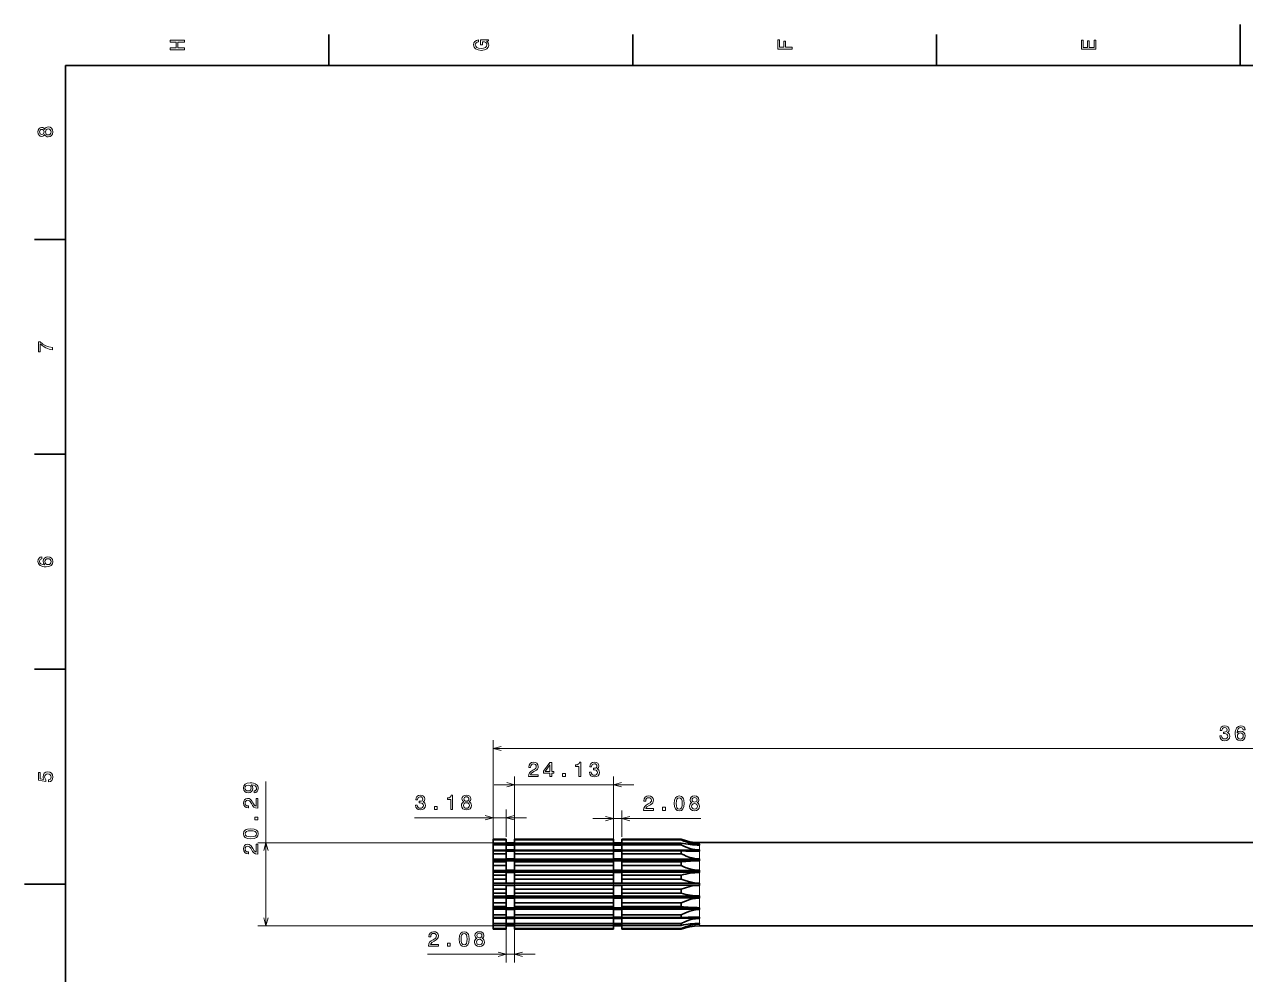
# Model space of a CAD drawing. Extents: x 0 to 594, y 0 to 420.
# Drawn here: x 0 to 298.3, y 187.9 to 420 of the extents above; entities that cross this region are included whole.
import ezdxf

# ---------------------------------------------------------------- set-up
doc = ezdxf.new("R2010")
doc.units = 0

msp = doc.modelspace()

# ---------------------------------------------------------------- linework, layer by layer
at = {"color": 7, "lineweight": 35, "ltscale": 0.25}
for p, q in [((297, 410), (297, 420)), ((10, 210), (0, 210))]:
    msp.add_line(p, q, dxfattribs=at)
at = {"color": 7, "lineweight": 35, "ltscale": 0.1875}
for p, q in [((74.400002, 410), (74.400002, 417.5)), ((148.600006, 410), (148.600006, 417.5)), ((222.800003, 410), (222.800003, 417.5)), ((10, 367.5), (2.5, 367.5)), ((10, 315), (2.5, 315)), ((10, 262.5), (2.5, 262.5))]:
    msp.add_line(p, q, dxfattribs=at)
at = {"color": 7, "lineweight": 35}
for p, q in [((584, 410), (10, 410)), ((10, 410), (10, 10)), ((119.757965, 220.979065), (143.88797, 220.979065)), ((143.88797, 220.979065), (119.757965, 220.979065)), ((143.88797, 220.825241), (119.757965, 220.825241)), ((164.919983, 218.299316), (114.499969, 218.299316)), ((119.757965, 220.058197), (143.88797, 220.058197)), ((143.88797, 219.611771), (119.757965, 219.611771)), ((119.757965, 218.15274), (143.88797, 218.15274)), ((164.919983, 220.160004), (429.079987, 220.160004)), ((164.919983, 216.116318), (114.499969, 216.116318)), ((164.919983, 215.749847), (114.499969, 215.749847)), ((143.88797, 217.457413), (119.757965, 217.457413)), ((119.757965, 215.449249), (143.88797, 215.449249)), ((164.919983, 213.33461), (114.499969, 213.33461)), ((164.919983, 212.903809), (114.499969, 212.903809)), ((143.88797, 214.57309), (119.757965, 214.57309)), ((119.757965, 212.212357), (143.88797, 212.212357)), ((164.919983, 210.226486), (114.499969, 210.226486)), ((164.919983, 209.773514), (114.499969, 209.773514)), ((143.88797, 211.241119), (119.757965, 211.241119)), ((164.919983, 207.096191), (114.499969, 207.096191)), ((164.919983, 206.66539), (114.499969, 206.66539)), ((119.757965, 208.758881), (143.88797, 208.758881)), ((143.88797, 207.787643), (119.757965, 207.787643)), ((164.919983, 204.250153), (114.499969, 204.250153)), ((164.919983, 203.883682), (114.499969, 203.883682)), ((119.757965, 205.42691), (143.88797, 205.42691)), ((143.88797, 204.550751), (119.757965, 204.550751)), ((164.919983, 201.700684), (114.499969, 201.700684)), ((119.757965, 202.542587), (143.88797, 202.542587)), ((143.88797, 201.84726), (119.757965, 201.84726)), ((119.757965, 200.388229), (143.88797, 200.388229)), ((143.88797, 199.941803), (119.757965, 199.941803)), ((119.757965, 199.174759), (143.88797, 199.174759)), ((143.88797, 199.020935), (119.757965, 199.020935)), ((164.919983, 199.839996), (429.079987, 199.839996))]:
    msp.add_line(p, q, dxfattribs=at)
at = {"color": 7, "lineweight": 13}
for p, q in [((114.499969, 211.773514), (114.499969, 245.149155)), ((114.499969, 243.149155), (479.499969, 243.149155)), ((119.757965, 205.806274), (119.757965, 236.292694)), ((143.88797, 205.806274), (143.88797, 236.292694)), ((59.008972, 199.85495), (59.008972, 235.051819)), ((114.757965, 234.292694), (148.88797, 234.292694)), ((95.25589, 226.237427), (122.674988, 226.237427)), ((138.88797, 226.028992), (165.215057, 226.028992)), ((115.674988, 220.14505), (57.008972, 220.14505)), ((115.674988, 199.85495), (57.008972, 199.85495)), ((98.430878, 192.882736), (124.757965, 192.882736))]:
    msp.add_line(p, q, dxfattribs=at)
at = {"color": 7, "lineweight": 13, "ltscale": 0.165641}
for p, q in [((114.499969, 221.611771), (114.499969, 228.237427)), ((117.674988, 221.611771), (117.674988, 228.237427))]:
    msp.add_line(p, q, dxfattribs=at)
at = {"color": 7, "lineweight": 13, "ltscale": 0.161714}
msp.add_line((143.88797, 221.560425), (143.88797, 228.028992), dxfattribs=at)
at = {"color": 7, "lineweight": 13, "ltscale": 0.160431}
msp.add_line((145.970978, 221.611771), (145.970978, 228.028992), dxfattribs=at)
at = {"color": 7, "lineweight": 35, "ltscale": 0.001653}
for p, q in [((114.499969, 220.912964), (114.499969, 220.979065)), ((117.674988, 220.912964), (117.674988, 220.979065)), ((119.757965, 220.912964), (119.757965, 220.979065)), ((143.88797, 220.912964), (143.88797, 220.979065)), ((145.970978, 220.912964), (145.970978, 220.979065)), ((160.474976, 220.912964), (160.474976, 220.979065))]:
    msp.add_line(p, q, dxfattribs=at)
at = {"color": 7, "lineweight": 35, "ltscale": 0.079375}
for p, q in [((114.499969, 220.979065), (117.674988, 220.979065)), ((117.674988, 220.979065), (114.499969, 220.979065)), ((117.674988, 220.825241), (114.499969, 220.825241)), ((114.499969, 220.058197), (117.674988, 220.058197)), ((117.674988, 219.611771), (114.499969, 219.611771)), ((114.499969, 218.15274), (117.674988, 218.15274)), ((117.674988, 217.457413), (114.499969, 217.457413)), ((114.499969, 215.449249), (117.674988, 215.449249)), ((117.674988, 214.57309), (114.499969, 214.57309)), ((114.499969, 212.212357), (117.674988, 212.212357)), ((117.674988, 211.241119), (114.499969, 211.241119)), ((114.499969, 208.758881), (117.674988, 208.758881)), ((117.674988, 207.787643), (114.499969, 207.787643)), ((114.499969, 205.42691), (117.674988, 205.42691)), ((117.674988, 204.550751), (114.499969, 204.550751)), ((114.499969, 202.542587), (117.674988, 202.542587)), ((117.674988, 201.84726), (114.499969, 201.84726)), ((114.499969, 200.388229), (117.674988, 200.388229)), ((117.674988, 199.941803), (114.499969, 199.941803)), ((114.499969, 199.174759), (117.674988, 199.174759)), ((117.674988, 199.020935), (114.499969, 199.020935))]:
    msp.add_line(p, q, dxfattribs=at)
at = {"color": 7, "lineweight": 35, "ltscale": 0.002193}
for p, q in [((114.499969, 220.825241), (114.499969, 220.912964)), ((117.674988, 220.825241), (117.674988, 220.912964)), ((119.757965, 220.825241), (119.757965, 220.912964)), ((143.88797, 220.825241), (143.88797, 220.912964)), ((145.970978, 220.825241), (145.970978, 220.912964)), ((160.474976, 220.825241), (160.474976, 220.912964))]:
    msp.add_line(p, q, dxfattribs=at)
at = {"color": 7, "lineweight": 35, "ltscale": 0.019176}
for p, q in [((114.499969, 220.058197), (114.499969, 220.825241)), ((117.674988, 220.058197), (117.674988, 220.825241)), ((119.757965, 220.058197), (119.757965, 220.825241)), ((143.88797, 220.058197), (143.88797, 220.825241)), ((145.970978, 220.058197), (145.970978, 220.825241)), ((114.499969, 199.174759), (114.499969, 199.941803)), ((117.674988, 199.174759), (117.674988, 199.941803)), ((119.757965, 199.174759), (119.757965, 199.941803)), ((143.88797, 199.174759), (143.88797, 199.941803)), ((145.970978, 199.174759), (145.970978, 199.941803))]:
    msp.add_line(p, q, dxfattribs=at)
at = {"color": 7, "lineweight": 35, "ltscale": 0.3626}
for p, q in [((145.970978, 220.979065), (160.474976, 220.979065)), ((160.474976, 220.979065), (145.970978, 220.979065)), ((160.474976, 220.825241), (145.970978, 220.825241)), ((145.970978, 220.058197), (160.474976, 220.058197)), ((160.474976, 219.611771), (145.970978, 219.611771)), ((145.970978, 218.15274), (160.474976, 218.15274)), ((160.474976, 217.457413), (145.970978, 217.457413)), ((145.970978, 215.449249), (160.474976, 215.449249)), ((160.474976, 214.57309), (145.970978, 214.57309)), ((145.970978, 212.212357), (160.474976, 212.212357)), ((160.474976, 211.241119), (145.970978, 211.241119)), ((145.970978, 208.758881), (160.474976, 208.758881)), ((160.474976, 207.787643), (145.970978, 207.787643)), ((145.970978, 205.42691), (160.474976, 205.42691)), ((160.474976, 204.550751), (145.970978, 204.550751)), ((145.970978, 202.542587), (160.474976, 202.542587)), ((160.474976, 201.84726), (145.970978, 201.84726)), ((145.970978, 200.388229), (160.474976, 200.388229)), ((160.474976, 199.941803), (145.970978, 199.941803)), ((145.970978, 199.174759), (160.474976, 199.174759)), ((160.474976, 199.020935), (145.970978, 199.020935))]:
    msp.add_line(p, q, dxfattribs=at)
at = {"color": 7, "lineweight": 35, "ltscale": 0.011161}
for p, q in [((114.499969, 219.611771), (114.499969, 220.058197)), ((117.674988, 219.611771), (117.674988, 220.058197)), ((119.757965, 219.611771), (119.757965, 220.058197)), ((143.88797, 219.611771), (143.88797, 220.058197)), ((145.970978, 219.611771), (145.970978, 220.058197)), ((160.474976, 219.611771), (160.474976, 220.058197)), ((114.499969, 199.941803), (114.499969, 200.388229)), ((117.674988, 199.941803), (117.674988, 200.388229)), ((119.757965, 199.941803), (119.757965, 200.388229)), ((143.88797, 199.941803), (143.88797, 200.388229)), ((145.970978, 199.941803), (145.970978, 200.388229)), ((160.474976, 199.941803), (160.474976, 200.388229))]:
    msp.add_line(p, q, dxfattribs=at)
at = {"color": 7, "lineweight": 35, "ltscale": 0.032811}
for p, q in [((114.499969, 218.299316), (114.499969, 219.611771)), ((114.499969, 200.388229), (114.499969, 201.700684))]:
    msp.add_line(p, q, dxfattribs=at)
at = {"color": 7, "lineweight": 35, "ltscale": 0.003664}
for p, q in [((114.499969, 218.152771), (114.499969, 218.299316)), ((114.499969, 201.700684), (114.499969, 201.847229))]:
    msp.add_line(p, q, dxfattribs=at)
at = {"color": 7, "lineweight": 35, "ltscale": 0.017383}
for p, q in [((114.499969, 217.457413), (114.499969, 218.15274)), ((117.674988, 217.457413), (117.674988, 218.15274)), ((119.757965, 217.457413), (119.757965, 218.15274)), ((143.88797, 217.457413), (143.88797, 218.15274)), ((145.970978, 217.457413), (145.970978, 218.15274)), ((160.474976, 217.457413), (160.474976, 218.15274)), ((114.499969, 201.84726), (114.499969, 202.542587)), ((117.674988, 201.84726), (117.674988, 202.542587)), ((119.757965, 201.84726), (119.757965, 202.542587)), ((143.88797, 201.84726), (143.88797, 202.542587)), ((145.970978, 201.84726), (145.970978, 202.542587)), ((160.474976, 201.84726), (160.474976, 202.542587))]:
    msp.add_line(p, q, dxfattribs=at)
at = {"color": 7, "lineweight": 35, "ltscale": 0.052074}
for p, q in [((117.674988, 220.14505), (119.757965, 220.14505)), ((117.674988, 220.14505), (119.757965, 220.14505)), ((117.674988, 219.736603), (119.757965, 219.736603)), ((119.757965, 219.669922), (117.674988, 219.669922)), ((117.674988, 219.560425), (119.757965, 219.560425)), ((117.674988, 218.375076), (119.757965, 218.375076)), ((117.674988, 218.039963), (119.757965, 218.039963)), ((117.674988, 216.193726), (119.757965, 216.193726)), ((117.674988, 215.732498), (119.757965, 215.732498)), ((117.674988, 213.406097), (119.757965, 213.406097)), ((117.674988, 212.863892), (119.757965, 212.863892)), ((117.674988, 210.285049), (119.757965, 210.285049)), ((117.674988, 209.714951), (119.757965, 209.714951)), ((117.674988, 207.136108), (119.757965, 207.136108)), ((117.674988, 206.593903), (119.757965, 206.593903)), ((117.674988, 204.267502), (119.757965, 204.267502)), ((117.674988, 203.806274), (119.757965, 203.806274)), ((117.674988, 201.960037), (119.757965, 201.960037)), ((117.674988, 201.624924), (119.757965, 201.624924)), ((117.674988, 200.439575), (119.757965, 200.439575)), ((119.757965, 200.330078), (117.674988, 200.330078)), ((117.674988, 200.263397), (119.757965, 200.263397)), ((117.674988, 199.85495), (119.757965, 199.85495))]:
    msp.add_line(p, q, dxfattribs=at)
at = {"color": 7, "lineweight": 35, "ltscale": 0.030917}
for p, q in [((117.674988, 218.375076), (117.674988, 219.611771)), ((119.757965, 218.375076), (119.757965, 219.611771)), ((143.88797, 218.375076), (143.88797, 219.611771)), ((145.970978, 218.375076), (145.970978, 219.611771)), ((117.674988, 200.388229), (117.674988, 201.624924)), ((119.757965, 200.388229), (119.757965, 201.624924)), ((143.88797, 200.388229), (143.88797, 201.624924)), ((145.970978, 200.388229), (145.970978, 201.624924))]:
    msp.add_line(p, q, dxfattribs=at)
at = {"color": 7, "lineweight": 35, "ltscale": 0.052075}
for p, q in [((143.88797, 220.14505), (145.970978, 220.14505)), ((143.88797, 220.14505), (145.970978, 220.14505)), ((143.88797, 219.736603), (145.970978, 219.736603)), ((145.970978, 219.669922), (143.88797, 219.669922)), ((143.88797, 219.560425), (145.970978, 219.560425)), ((143.88797, 218.375076), (145.970978, 218.375076)), ((143.88797, 218.039963), (145.970978, 218.039963)), ((143.88797, 216.193726), (145.970978, 216.193726)), ((143.88797, 215.732498), (145.970978, 215.732498)), ((143.88797, 213.406097), (145.970978, 213.406097)), ((143.88797, 212.863892), (145.970978, 212.863892)), ((143.88797, 210.285049), (145.970978, 210.285049)), ((143.88797, 209.714951), (145.970978, 209.714951)), ((143.88797, 207.136108), (145.970978, 207.136108)), ((143.88797, 206.593903), (145.970978, 206.593903)), ((143.88797, 204.267502), (145.970978, 204.267502)), ((143.88797, 203.806274), (145.970978, 203.806274)), ((143.88797, 201.960037), (145.970978, 201.960037)), ((143.88797, 201.624924), (145.970978, 201.624924)), ((143.88797, 200.439575), (145.970978, 200.439575)), ((145.970978, 200.330078), (143.88797, 200.330078)), ((143.88797, 200.263397), (145.970978, 200.263397)), ((143.88797, 199.85495), (145.970978, 199.85495))]:
    msp.add_line(p, q, dxfattribs=at)
at = {"color": 7, "lineweight": 35, "ltscale": 0.051528}
msp.add_line((164.919983, 219.669922), (162.858856, 219.669922), dxfattribs=at)
at = {"color": 7, "lineweight": 13, "ltscale": 0.003019}
msp.add_line((164.894501, 220.034912), (164.894501, 220.155655), dxfattribs=at)
at = {"color": 7, "lineweight": 35, "ltscale": 0.000637}
for p, q in [((164.919983, 220.155655), (164.894501, 220.155655)), ((164.894501, 220.155655), (164.919983, 220.155655)), ((164.919983, 219.750443), (164.894501, 219.750443)), ((164.894501, 219.566757), (164.919983, 219.566757)), ((164.919983, 218.390793), (164.894501, 218.390793)), ((164.894501, 218.041397), (164.919983, 218.041397)), ((164.919983, 216.209793), (164.894501, 216.209793)), ((164.894501, 215.728897), (164.919983, 215.728897)), ((164.919983, 213.420929), (164.894501, 213.420929)), ((164.894501, 212.855606), (164.919983, 212.855606)), ((164.919983, 210.297211), (164.894501, 210.297211)), ((164.894501, 209.702789), (164.919983, 209.702789)), ((164.919983, 207.144394), (164.894501, 207.144394)), ((164.894501, 206.579071), (164.919983, 206.579071)), ((164.919983, 204.271103), (164.894501, 204.271103)), ((164.894501, 203.790207), (164.919983, 203.790207)), ((164.919983, 201.958603), (164.894501, 201.958603)), ((164.894501, 201.609207), (164.919983, 201.609207)), ((164.919983, 200.433243), (164.894501, 200.433243)), ((164.894501, 200.249557), (164.919983, 200.249557)), ((164.919983, 199.844345), (164.894501, 199.844345))]:
    msp.add_line(p, q, dxfattribs=at)
at = {"color": 7, "lineweight": 13, "ltscale": 0.007112}
msp.add_line((164.894501, 219.750443), (164.894501, 220.034912), dxfattribs=at)
at = {"color": 7, "lineweight": 13, "ltscale": 0.029399}
for p, q in [((164.894501, 218.390793), (164.894501, 219.566757)), ((164.894501, 200.433243), (164.894501, 201.609207))]:
    msp.add_line(p, q, dxfattribs=at)
at = {"color": 7, "lineweight": 13, "ltscale": 0.04579}
for p, q in [((164.894501, 216.209793), (164.894501, 218.041397)), ((164.894501, 201.958603), (164.894501, 203.790207))]:
    msp.add_line(p, q, dxfattribs=at)
at = {"color": 7, "lineweight": 35, "ltscale": 0.000109}
for p, q in [((164.919983, 220.160004), (164.919983, 220.155655)), ((164.919983, 199.844345), (164.919983, 199.839996))]:
    msp.add_line(p, q, dxfattribs=at)
at = {"color": 7, "lineweight": 35, "ltscale": 0.004592}
for p, q in [((164.919983, 219.750443), (164.919983, 219.566757)), ((164.919983, 200.433243), (164.919983, 200.249557))]:
    msp.add_line(p, q, dxfattribs=at)
at = {"color": 7, "lineweight": 35, "ltscale": 0.008735}
for p, q in [((164.919983, 218.390793), (164.919983, 218.041397)), ((164.919983, 201.958603), (164.919983, 201.609207))]:
    msp.add_line(p, q, dxfattribs=at)
at = {"color": 7, "lineweight": 35, "ltscale": 0.033527}
for p, q in [((114.499969, 216.116318), (114.499969, 217.457413)), ((114.499969, 202.542587), (114.499969, 203.883682))]:
    msp.add_line(p, q, dxfattribs=at)
at = {"color": 7, "lineweight": 35, "ltscale": 0.009162}
for p, q in [((114.499969, 215.749847), (114.499969, 216.116318)), ((114.499969, 203.883682), (114.499969, 204.250153))]:
    msp.add_line(p, q, dxfattribs=at)
at = {"color": 7, "lineweight": 35, "ltscale": 0.007515}
for p, q in [((114.499969, 215.449249), (114.499969, 215.749847)), ((114.499969, 204.250153), (114.499969, 204.550751))]:
    msp.add_line(p, q, dxfattribs=at)
at = {"color": 7, "lineweight": 35, "ltscale": 0.021904}
for p, q in [((114.499969, 214.57309), (114.499969, 215.449249)), ((117.674988, 214.57309), (117.674988, 215.449249)), ((119.757965, 214.57309), (119.757965, 215.449249)), ((143.88797, 214.57309), (143.88797, 215.449249)), ((145.970978, 214.57309), (145.970978, 215.449249)), ((160.474976, 214.57309), (160.474976, 215.449249)), ((114.499969, 204.550751), (114.499969, 205.42691)), ((117.674988, 204.550751), (117.674988, 205.42691)), ((119.757965, 204.550751), (119.757965, 205.42691)), ((143.88797, 204.550751), (143.88797, 205.42691)), ((145.970978, 204.550751), (145.970978, 205.42691)), ((160.474976, 204.550751), (160.474976, 205.42691))]:
    msp.add_line(p, q, dxfattribs=at)
at = {"color": 7, "lineweight": 35, "ltscale": 0.031592}
for p, q in [((117.674988, 216.193726), (117.674988, 217.457413)), ((119.757965, 216.193726), (119.757965, 217.457413)), ((143.88797, 216.193726), (143.88797, 217.457413)), ((145.970978, 216.193726), (145.970978, 217.457413)), ((117.674988, 202.542587), (117.674988, 203.806274)), ((119.757965, 202.542587), (119.757965, 203.806274)), ((143.88797, 202.542587), (143.88797, 203.806274)), ((145.970978, 202.542587), (145.970978, 203.806274))]:
    msp.add_line(p, q, dxfattribs=at)
at = {"color": 7, "lineweight": 35, "ltscale": 0.007081}
for p, q in [((117.674988, 215.449249), (117.674988, 215.732498)), ((119.757965, 215.449249), (119.757965, 215.732498)), ((143.88797, 215.449249), (143.88797, 215.732498)), ((145.970978, 215.449249), (145.970978, 215.732498)), ((117.674988, 204.267502), (117.674988, 204.550751)), ((119.757965, 204.267502), (119.757965, 204.550751)), ((143.88797, 204.267502), (143.88797, 204.550751)), ((145.970978, 204.267502), (145.970978, 204.550751))]:
    msp.add_line(p, q, dxfattribs=at)
at = {"color": 7, "lineweight": 13, "ltscale": 0.057699}
for p, q in [((164.894501, 213.420929), (164.894501, 215.728897)), ((164.894501, 204.271103), (164.894501, 206.579071))]:
    msp.add_line(p, q, dxfattribs=at)
at = {"color": 7, "lineweight": 35, "ltscale": 0.012022}
for p, q in [((164.919983, 216.209793), (164.919983, 215.728897)), ((164.919983, 204.271103), (164.919983, 203.790207))]:
    msp.add_line(p, q, dxfattribs=at)
at = {"color": 7, "lineweight": 35, "ltscale": 0.030962}
for p, q in [((114.499969, 213.33461), (114.499969, 214.57309)), ((114.499969, 205.42691), (114.499969, 206.66539))]:
    msp.add_line(p, q, dxfattribs=at)
at = {"color": 7, "lineweight": 35, "ltscale": 0.01077}
for p, q in [((114.499969, 212.903809), (114.499969, 213.33461)), ((114.499969, 206.66539), (114.499969, 207.096191))]:
    msp.add_line(p, q, dxfattribs=at)
at = {"color": 7, "lineweight": 35, "ltscale": 0.017286}
for p, q in [((114.499969, 212.212357), (114.499969, 212.903809)), ((114.499969, 207.096191), (114.499969, 207.787643))]:
    msp.add_line(p, q, dxfattribs=at)
at = {"color": 7, "lineweight": 35, "ltscale": 0.024281}
for p, q in [((114.499969, 211.241119), (114.499969, 212.212357)), ((117.674988, 211.241119), (117.674988, 212.212357)), ((119.757965, 211.241119), (119.757965, 212.212357)), ((143.88797, 211.241119), (143.88797, 212.212357)), ((145.970978, 211.241119), (145.970978, 212.212357)), ((160.474976, 211.241119), (160.474976, 212.212357)), ((114.499969, 207.787643), (114.499969, 208.758881)), ((117.674988, 207.787643), (117.674988, 208.758881)), ((119.757965, 207.787643), (119.757965, 208.758881)), ((143.88797, 207.787643), (143.88797, 208.758881)), ((145.970978, 207.787643), (145.970978, 208.758881)), ((160.474976, 207.787643), (160.474976, 208.758881))]:
    msp.add_line(p, q, dxfattribs=at)
at = {"color": 7, "lineweight": 35, "ltscale": 0.029175}
for p, q in [((117.674988, 213.406097), (117.674988, 214.57309)), ((119.757965, 213.406097), (119.757965, 214.57309)), ((143.88797, 213.406097), (143.88797, 214.57309)), ((145.970978, 213.406097), (145.970978, 214.57309)), ((117.674988, 205.42691), (117.674988, 206.593903)), ((119.757965, 205.42691), (119.757965, 206.593903)), ((143.88797, 205.42691), (143.88797, 206.593903)), ((145.970978, 205.42691), (145.970978, 206.593903))]:
    msp.add_line(p, q, dxfattribs=at)
at = {"color": 7, "lineweight": 35, "ltscale": 0.016288}
for p, q in [((117.674988, 212.212357), (117.674988, 212.863892)), ((119.757965, 212.212357), (119.757965, 212.863892)), ((143.88797, 212.212357), (143.88797, 212.863892)), ((145.970978, 212.212357), (145.970978, 212.863892)), ((117.674988, 207.136108), (117.674988, 207.787643)), ((119.757965, 207.136108), (119.757965, 207.787643)), ((143.88797, 207.136108), (143.88797, 207.787643)), ((145.970978, 207.136108), (145.970978, 207.787643))]:
    msp.add_line(p, q, dxfattribs=at)
at = {"color": 7, "lineweight": 13, "ltscale": 0.06396}
for p, q in [((164.894501, 210.297211), (164.894501, 212.855606)), ((164.894501, 207.144394), (164.894501, 209.702789))]:
    msp.add_line(p, q, dxfattribs=at)
at = {"color": 7, "lineweight": 35, "ltscale": 0.014133}
for p, q in [((164.919983, 213.420929), (164.919983, 212.855606)), ((164.919983, 207.144394), (164.919983, 206.579071))]:
    msp.add_line(p, q, dxfattribs=at)
at = {"color": 7, "lineweight": 35, "ltscale": 0.025366}
for p, q in [((114.499969, 210.226486), (114.499969, 211.241119)), ((114.499969, 208.758881), (114.499969, 209.773514))]:
    msp.add_line(p, q, dxfattribs=at)
at = {"color": 7, "lineweight": 35, "ltscale": 0.011324}
msp.add_line((114.499969, 209.773514), (114.499969, 210.226486), dxfattribs=at)
at = {"color": 7, "lineweight": 35, "ltscale": 0.023902}
for p, q in [((117.674988, 210.285049), (117.674988, 211.241119)), ((117.674988, 208.758881), (117.674988, 209.714951)), ((119.757965, 210.285049), (119.757965, 211.241119)), ((119.757965, 208.758881), (119.757965, 209.714951)), ((143.88797, 210.285049), (143.88797, 211.241119)), ((143.88797, 208.758881), (143.88797, 209.714951)), ((145.970978, 210.285049), (145.970978, 211.241119)), ((145.970978, 208.758881), (145.970978, 209.714951))]:
    msp.add_line(p, q, dxfattribs=at)
at = {"color": 7, "lineweight": 35, "ltscale": 0.014861}
msp.add_line((164.919983, 210.297211), (164.919983, 209.702789), dxfattribs=at)
at = {"color": 7, "lineweight": 13, "ltscale": 0.241496}
for p, q in [((117.674988, 200.542587), (117.674988, 190.882736)), ((119.757965, 200.542587), (119.757965, 190.882736))]:
    msp.add_line(p, q, dxfattribs=at)
at = {"color": 7, "lineweight": 35, "ltscale": 0.051497}
msp.add_line((164.919983, 200.330078), (162.860107, 200.330078), dxfattribs=at)
at = {"color": 7, "lineweight": 13, "ltscale": 0.01013}
msp.add_line((164.894501, 199.844345), (164.894501, 200.249557), dxfattribs=at)
at = {"color": 7, "lineweight": 35, "ltscale": 0.003846}
for p, q in [((114.499969, 199.020935), (114.499969, 199.174759)), ((117.674988, 199.020935), (117.674988, 199.174759)), ((119.757965, 199.020935), (119.757965, 199.174759)), ((143.88797, 199.020935), (143.88797, 199.174759)), ((145.970978, 199.020935), (145.970978, 199.174759)), ((160.474976, 199.020935), (160.474976, 199.174759))]:
    msp.add_line(p, q, dxfattribs=at)
at = {"color": 7, "lineweight": 13}
for points in [[(39.133213, 413.829987), (39.133213, 414.299011), (37.48912, 414.299011), (37.48912, 415.701019), (39.133213, 415.701019), (39.133213, 416.164978), (35.633213, 416.164978), (35.633213, 415.701019), (37.060448, 415.701019), (37.060448, 414.299011), (35.633213, 414.299011), (35.633213, 413.829987)], [(112.864197, 415.922913), (113.333214, 416.008667), (113.333214, 416.260803), (111.442001, 416.260803), (111.442001, 414.984863), (111.870674, 414.984863), (111.870674, 415.771606), (111.90094, 415.771606), (112.364914, 415.71109), (112.707855, 415.549713), (112.924713, 415.302612), (112.995316, 414.994965), (112.904541, 414.652039), (112.632202, 414.384735), (112.183357, 414.213257), (111.568085, 414.15274), (110.957855, 414.208221), (110.509003, 414.3797), (110.236671, 414.652039), (110.140854, 415.020172), (110.191284, 415.272339), (110.332497, 415.479126), (110.569527, 415.630402), (110.887245, 415.716156), (110.887245, 416.215424), (110.403099, 416.08429), (110.039986, 415.837189), (109.818085, 415.489197), (109.737396, 415.050446), (109.863472, 414.475525), (110.231628, 414.041779), (110.8116, 413.764404), (111.583214, 413.668579), (112.359871, 413.764404), (112.939842, 414.041779), (113.307999, 414.450287), (113.429039, 414.964691), (113.388687, 415.252167), (113.287827, 415.509369), (113.111313, 415.731262)], [(187.533203, 413.966156), (187.533203, 414.43515), (185.924408, 414.43515), (185.924408, 415.907776), (185.505829, 415.907776), (185.505829, 414.43515), (184.456833, 414.43515), (184.456833, 416.245697), (184.033203, 416.245697), (184.033203, 413.966156)], [(261.733215, 413.940918), (261.733215, 416.159943), (261.30957, 416.159943), (261.30957, 414.404907), (260.12442, 414.404907), (260.12442, 415.968292), (259.705841, 415.968292), (259.705841, 414.404907), (258.65686, 414.404907), (258.65686, 416.119598), (258.233215, 416.119598), (258.233215, 413.940918)], [(4.947046, 393.124634), (5.088257, 392.867432), (5.284943, 392.690918), (5.532061, 392.579987), (5.829611, 392.544678), (6.278458, 392.625366), (6.626441, 392.857361), (6.848343, 393.235596), (6.934078, 393.75), (6.848343, 394.259369), (6.626441, 394.637604), (6.278459, 394.869598), (5.829611, 394.955353), (5.532061, 394.914978), (5.284943, 394.809082), (5.088257, 394.627533), (4.947046, 394.375366), (4.826009, 394.577087), (4.659582, 394.718292), (4.457853, 394.804047), (4.210735, 394.83429), (3.852666, 394.753601), (3.565202, 394.541779), (3.378602, 394.198853), (3.307997, 393.75), (3.378602, 393.296112), (3.565202, 392.953186), (3.852666, 392.736328), (4.210735, 392.660675), (4.457853, 392.685883), (4.659582, 392.771606)], [(4.251081, 393.139771), (4.029179, 393.180115), (3.857709, 393.301147), (3.751801, 393.492798), (3.711455, 393.75), (3.751801, 394.002167), (3.857709, 394.193817), (4.029179, 394.31485), (4.251081, 394.360229), (4.478026, 394.31485), (4.654539, 394.193817), (4.770533, 394.002167), (4.805836, 393.75), (4.76549, 393.492798), (4.654539, 393.301147), (4.478026, 393.180115)], [(5.819525, 393.028839), (5.552234, 393.074219), (5.350504, 393.220459), (5.21938, 393.447418), (5.173992, 393.75), (5.21938, 394.047546), (5.350504, 394.274506), (5.552234, 394.420746), (5.819525, 394.471191), (6.106988, 394.420746), (6.323847, 394.274506), (6.465058, 394.047546), (6.510447, 393.75), (6.465058, 393.447418), (6.323847, 393.220459), (6.106988, 393.074219)], [(6.833213, 340.549011), (6.833213, 341.05835), (6.001081, 341.224792), (5.224424, 341.517303), (4.503242, 341.930847), (3.82745, 342.470459), (3.408862, 342.470459), (3.408862, 340.069885), (3.867795, 340.069885), (3.867795, 341.986328), (4.548631, 341.431549), (5.259727, 341.01297), (6.016211, 340.720459)], [(4.276297, 289.960388), (3.867795, 289.864563), (3.565202, 289.64267), (3.373559, 289.299713), (3.307997, 288.855927), (3.3433, 288.55835), (3.439121, 288.301147), (3.595461, 288.074219), (3.817363, 287.882568), (4.094741, 287.731262), (4.432637, 287.620331), (4.831052, 287.549713), (5.279899, 287.529541), (5.996037, 287.610229), (6.51549, 287.857361), (6.82817, 288.255768), (6.934078, 288.800446), (6.8433, 289.289642), (6.606268, 289.662842), (6.233069, 289.904907), (5.759006, 289.990631), (5.279899, 289.904907), (4.911744, 289.672913), (4.679755, 289.31485), (4.599063, 288.871033), (4.699928, 288.391937), (4.987392, 288.033875), (4.432637, 288.109528), (4.034222, 288.270905), (3.79719, 288.518005), (3.716499, 288.860962), (3.756845, 289.113129), (3.862752, 289.304749), (4.039265, 289.430847), (4.276297, 289.496399)], [(5.764049, 289.501434), (6.081772, 289.445984), (6.323847, 289.304749), (6.485231, 289.07782), (6.535663, 288.79541), (6.48523, 288.497833), (6.328891, 288.270905), (6.086816, 288.124634), (5.769093, 288.079254), (5.456412, 288.1297), (5.21938, 288.270905), (5.068084, 288.502899), (5.012608, 288.815582), (5.068084, 289.087891), (5.214337, 289.304749), (5.451369, 289.445984)], [(291.993073, 246.248581), (291.993073, 246.213272), (292.073761, 245.729126), (292.310791, 245.366013), (292.68399, 245.134033), (293.178223, 245.048294), (293.702728, 245.134033), (294.0961, 245.355927), (294.348267, 245.708954), (294.439026, 246.162842), (294.398682, 246.460388), (294.28775, 246.702469), (294.106201, 246.889069), (293.864105, 247.025238), (294.191925, 247.297577), (294.307922, 247.731293), (294.232269, 248.124664), (294.015411, 248.422211), (293.662384, 248.60881), (293.178223, 248.674377), (292.724365, 248.593674), (292.376343, 248.37178), (292.149414, 248.018753), (292.073761, 247.549728), (292.073761, 247.514435), (292.522614, 247.514435), (292.562958, 247.837189), (292.694092, 248.069183), (292.905884, 248.210388), (293.20343, 248.260834), (293.465698, 248.22049), (293.657349, 248.114578), (293.773315, 247.9431), (293.818726, 247.711121), (293.773315, 247.463989), (293.652283, 247.297577), (293.440491, 247.196701), (293.153015, 247.166443), (292.956329, 247.171494), (292.956329, 246.773071), (293.20343, 246.783157), (293.521179, 246.737762), (293.758209, 246.61673), (293.899414, 246.420044), (293.949829, 246.162842), (293.894379, 245.870331), (293.748108, 245.653473), (293.516113, 245.517303), (293.208496, 245.471924), (292.890747, 245.522354), (292.658783, 245.673645), (292.512512, 245.915726), (292.457031, 246.248581)], [(298.210388, 247.70607), (298.114563, 248.114578), (297.892639, 248.417175), (297.549683, 248.60881), (297.105896, 248.674377), (296.80835, 248.639069), (296.551147, 248.543243), (296.324219, 248.386902), (296.132568, 248.165009), (295.981262, 247.887634), (295.8703, 247.549728), (295.799683, 247.151321), (295.779541, 246.702469), (295.860229, 245.986328), (296.107361, 245.466873), (296.505737, 245.154205), (297.050415, 245.048294), (297.539612, 245.139069), (297.912811, 245.376099), (298.154907, 245.749298), (298.240631, 246.223358), (298.154907, 246.702469), (297.922913, 247.070618), (297.564819, 247.302612), (297.121033, 247.383301), (296.641907, 247.28244), (296.283875, 246.99498), (296.359497, 247.549728), (296.520874, 247.948151), (296.768005, 248.185181), (297.110962, 248.265869), (297.363098, 248.225525), (297.554749, 248.119614), (297.680847, 247.9431), (297.746399, 247.70607)], [(297.751434, 246.218323), (297.695953, 245.900604), (297.554749, 245.658524), (297.32782, 245.497131), (297.04538, 245.446701), (296.747833, 245.497131), (296.520874, 245.653473), (296.374634, 245.895554), (296.329224, 246.213272), (296.379669, 246.525955), (296.520874, 246.762985), (296.752869, 246.914276), (297.065552, 246.969757), (297.337891, 246.914276), (297.554749, 246.768036), (297.695953, 246.531006)], [(123.120392, 236.292694), (125.526001, 236.292694), (125.526001, 236.72641), (123.624695, 236.72641), (123.730621, 236.963455), (123.91217, 237.160141), (124.471954, 237.518204), (124.769501, 237.669495), (125.102356, 237.886353), (125.339386, 238.138519), (125.475555, 238.436066), (125.526001, 238.773972), (125.440277, 239.197601), (125.203247, 239.530457), (124.840118, 239.742264), (124.371094, 239.817917), (123.886963, 239.732178), (123.518799, 239.495148), (123.281769, 239.116913), (123.20108, 238.61763), (123.20108, 238.547028), (123.660004, 238.547028), (123.660004, 238.587372), (123.705383, 238.930313), (123.841553, 239.182465), (124.058411, 239.343857), (124.345886, 239.399323), (124.638397, 239.348892), (124.855255, 239.222809), (124.99646, 239.026123), (125.046906, 238.779007), (125.011597, 238.547028), (124.915771, 238.350342), (124.754395, 238.178864), (124.532471, 238.027573), (124.234924, 237.86618), (123.740692, 237.553513), (123.3927, 237.220657), (123.185944, 236.8172), (123.120392, 236.307831)], [(128.364319, 236.292694), (128.818207, 236.292694), (128.818207, 237.160141), (129.317505, 237.160141), (129.317505, 237.563599), (128.818207, 237.563599), (128.818207, 239.717056), (128.359283, 239.717056), (126.826141, 237.603943), (126.826141, 237.160141), (128.364319, 237.160141)], [(127.249786, 237.563599), (128.364319, 239.132034), (128.364319, 237.563599)], [(135.468231, 236.292694), (135.927155, 236.292694), (135.927155, 239.817917), (135.584198, 239.817917), (135.493439, 239.510284), (135.31189, 239.303513), (135.034515, 239.182465), (134.651215, 239.14212), (134.651215, 238.784058), (135.468231, 238.784058)], [(138.024139, 237.39212), (138.024139, 237.356827), (138.104828, 236.872665), (138.341858, 236.509552), (138.715057, 236.277573), (139.20929, 236.191833), (139.733795, 236.277573), (140.127167, 236.499466), (140.379303, 236.852493), (140.470093, 237.306396), (140.429749, 237.603943), (140.318787, 237.846008), (140.137238, 238.032608), (139.895172, 238.168777), (140.222961, 238.441116), (140.338959, 238.874832), (140.263306, 239.268204), (140.046448, 239.56575), (139.69342, 239.75235), (139.20929, 239.817917), (138.755402, 239.737228), (138.40741, 239.51532), (138.180481, 239.162292), (138.104828, 238.693268), (138.104828, 238.657974), (138.55365, 238.657974), (138.594025, 238.980743), (138.725128, 239.212723), (138.936951, 239.353943), (139.234497, 239.404373), (139.496735, 239.364029), (139.688385, 239.258118), (139.804382, 239.086639), (139.849762, 238.85466), (139.804382, 238.607544), (139.68335, 238.441116), (139.471527, 238.340256), (139.184082, 238.309998), (138.987396, 238.315033), (138.987396, 237.916626), (139.234497, 237.926712), (139.552216, 237.881317), (139.789246, 237.760284), (139.930481, 237.563599), (139.980896, 237.306396), (139.925415, 237.013885), (139.779175, 236.797028), (139.54718, 236.660858), (139.239532, 236.615463), (138.921814, 236.665894), (138.689819, 236.8172), (138.543579, 237.059265), (138.488098, 237.39212)], [(5.920389, 234.999283), (6.333934, 235.110229), (6.656701, 235.357361), (6.858429, 235.720474), (6.934078, 236.184448), (6.8433, 236.693817), (6.596182, 237.092224), (6.20281, 237.344391), (5.698487, 237.440201), (5.229467, 237.354477), (4.861311, 237.112396), (4.624279, 236.734161), (4.538545, 236.244965), (4.599063, 235.866714), (4.76549, 235.574219), (3.822406, 235.715424), (3.822406, 237.248566), (3.408862, 237.248566), (3.408862, 235.377533), (5.26477, 235.100143), (5.26477, 235.503601), (5.027738, 235.796112), (4.942003, 236.169312), (4.997478, 236.492081), (5.158862, 236.739197), (5.40598, 236.895538), (5.723703, 236.951019), (6.041427, 236.895538), (6.288545, 236.734161), (6.444885, 236.487045), (6.50036, 236.169312), (6.465058, 235.902023), (6.349063, 235.695251), (6.167507, 235.543961), (5.920389, 235.468307)], [(131.475006, 236.292694), (132.170959, 236.292694), (132.170959, 237.044144), (131.475006, 237.044144)], [(56.141541, 232.323441), (56.539948, 232.399078), (56.847595, 232.615936), (57.039246, 232.958878), (57.109833, 233.412781), (57.074524, 233.710327), (56.983765, 233.977615), (56.827423, 234.204559), (56.605499, 234.39621), (56.328125, 234.547501), (55.985199, 234.658447), (55.591827, 234.724014), (55.137939, 234.749237), (54.426849, 234.663498), (53.907379, 234.416382), (53.594696, 234.02301), (53.483765, 233.483383), (53.574524, 232.989136), (53.81662, 232.615936), (54.189819, 232.373871), (54.658813, 232.293182), (55.142975, 232.373871), (55.511139, 232.610901), (55.743134, 232.963928), (55.818756, 233.412781), (55.722961, 233.886841), (55.43045, 234.244904), (55.990234, 234.164215), (56.388641, 234.002838), (56.625702, 233.755707), (56.701324, 233.417816), (56.666046, 233.155563), (56.555084, 232.963928), (56.378571, 232.837845), (56.141541, 232.787415)], [(54.653778, 232.782379), (54.341095, 232.832809), (54.093994, 232.974014), (53.937653, 233.195923), (53.882172, 233.483383), (53.937653, 233.78093), (54.093994, 234.007874), (54.33606, 234.149078), (54.648743, 234.204559), (54.966461, 234.149078), (55.203491, 234.007874), (55.349762, 233.775879), (55.400177, 233.468246), (55.349762, 233.190872), (55.203491, 232.974014), (54.971497, 232.832809)], [(57.008972, 228.567245), (57.008972, 230.972855), (56.575256, 230.972855), (56.575256, 229.071564), (56.338226, 229.177475), (56.141541, 229.359024), (55.783478, 229.918823), (55.632172, 230.21637), (55.415314, 230.549225), (55.163147, 230.786255), (54.865601, 230.922424), (54.52771, 230.972855), (54.104065, 230.887131), (53.77121, 230.650101), (53.559418, 230.286987), (53.483765, 229.817963), (53.569489, 229.333817), (53.806519, 228.965652), (54.184753, 228.728622), (54.684052, 228.647934), (54.754639, 228.647934), (54.754639, 229.106873), (54.714294, 229.106873), (54.371368, 229.152252), (54.119202, 229.288422), (53.957825, 229.50528), (53.902344, 229.79274), (53.952789, 230.085251), (54.078857, 230.302109), (54.275543, 230.443329), (54.522675, 230.493759), (54.754639, 230.45845), (54.951324, 230.362625), (55.122803, 230.201248), (55.274109, 229.97934), (55.435486, 229.681793), (55.748169, 229.187561), (56.081024, 228.839569), (56.484467, 228.632797), (56.993835, 228.567245)], [(95.503021, 229.336853), (95.503021, 229.301544), (95.58371, 228.817398), (95.82074, 228.454285), (96.193939, 228.22229), (96.688171, 228.136566), (97.212677, 228.22229), (97.606049, 228.444199), (97.858185, 228.797226), (97.948975, 229.251114), (97.90863, 229.54866), (97.797668, 229.790741), (97.616119, 229.977341), (97.374054, 230.11351), (97.701843, 230.385834), (97.817841, 230.819565), (97.742188, 231.212936), (97.52533, 231.510483), (97.172302, 231.697083), (96.688171, 231.76265), (96.234283, 231.681946), (95.886292, 231.460052), (95.659363, 231.107025), (95.58371, 230.638), (95.58371, 230.602707), (96.032532, 230.602707), (96.072906, 230.925461), (96.20401, 231.157455), (96.415833, 231.29866), (96.713379, 231.349091), (96.975616, 231.308746), (97.167267, 231.20285), (97.283264, 231.031372), (97.328644, 230.799393), (97.283264, 230.552277), (97.162231, 230.385834), (96.950409, 230.284973), (96.662964, 230.254715), (96.466278, 230.259766), (96.466278, 229.861343), (96.713379, 229.871429), (97.031097, 229.82605), (97.268127, 229.705002), (97.409363, 229.508316), (97.459778, 229.251114), (97.404297, 228.958603), (97.258057, 228.741745), (97.026062, 228.605591), (96.718414, 228.560196), (96.400696, 228.610626), (96.168701, 228.761917), (96.022461, 229.003998), (95.96698, 229.336853)], [(104.155182, 228.237427), (104.614105, 228.237427), (104.614105, 231.76265), (104.271149, 231.76265), (104.180389, 231.455002), (103.99884, 231.24823), (103.721466, 231.127197), (103.338165, 231.086853), (103.338165, 230.728775), (104.155182, 230.728775)], [(107.356598, 230.123596), (107.099396, 229.982391), (106.922882, 229.785706), (106.811951, 229.538574), (106.776642, 229.241028), (106.85733, 228.792175), (107.089325, 228.444199), (107.46756, 228.22229), (107.981964, 228.136566), (108.491333, 228.22229), (108.869568, 228.444199), (109.101563, 228.792175), (109.187317, 229.241028), (109.146942, 229.538574), (109.041046, 229.785706), (108.859497, 229.982391), (108.60733, 230.123596), (108.809052, 230.244629), (108.950256, 230.411057), (109.036011, 230.612793), (109.066254, 230.859909), (108.985565, 231.217972), (108.773743, 231.505432), (108.430817, 231.692032), (107.981964, 231.76265), (107.528076, 231.692032), (107.18515, 231.505432), (106.968292, 231.217972), (106.892639, 230.859909), (106.917847, 230.612793), (107.003571, 230.411057)], [(107.260803, 229.251114), (107.306183, 229.518402), (107.452423, 229.720139), (107.679382, 229.851257), (107.981964, 229.896652), (108.27951, 229.851257), (108.50647, 229.720139), (108.65271, 229.518402), (108.703156, 229.251114), (108.65271, 228.963654), (108.50647, 228.746796), (108.27951, 228.605591), (107.981964, 228.560196), (107.679382, 228.605591), (107.452423, 228.746796), (107.306183, 228.963654)], [(107.371735, 230.819565), (107.412079, 231.041458), (107.533112, 231.212936), (107.724762, 231.318832), (107.981964, 231.359192), (108.234131, 231.318832), (108.425781, 231.212936), (108.546814, 231.041458), (108.592194, 230.819565), (108.546814, 230.592621), (108.425781, 230.416107), (108.234131, 230.30011), (107.981964, 230.264801), (107.724762, 230.305145), (107.533112, 230.416107), (107.412079, 230.592621)], [(151.258453, 228.028992), (153.664063, 228.028992), (153.664063, 228.462708), (151.762756, 228.462708), (151.868683, 228.699738), (152.050232, 228.896423), (152.610016, 229.254501), (152.907562, 229.405792), (153.240417, 229.62265), (153.477448, 229.874817), (153.613617, 230.172363), (153.664063, 230.510254), (153.578339, 230.933899), (153.341309, 231.266739), (152.97818, 231.478561), (152.509155, 231.554214), (152.025024, 231.468475), (151.65686, 231.231445), (151.41983, 230.853195), (151.339142, 230.353912), (151.339142, 230.28331), (151.798065, 230.28331), (151.798065, 230.323654), (151.843445, 230.666595), (151.979614, 230.918762), (152.196472, 231.080139), (152.483948, 231.13562), (152.776459, 231.08519), (152.993317, 230.959106), (153.134521, 230.762421), (153.184967, 230.515305), (153.149658, 230.28331), (153.053833, 230.086624), (152.892456, 229.915161), (152.670532, 229.763855), (152.372986, 229.602478), (151.878754, 229.289795), (151.530762, 228.95694), (151.324005, 228.553482), (151.258453, 228.044128)], [(158.745605, 229.738647), (158.821259, 228.946854), (159.058289, 228.382019), (159.436554, 228.039078), (159.961029, 227.928131), (160.480499, 228.039078), (160.858734, 228.382019), (161.090729, 228.946854), (161.171417, 229.738647), (161.090729, 230.525391), (160.994904, 230.838074), (160.858734, 231.095276), (160.480499, 231.438217), (159.961029, 231.554214), (159.436554, 231.438217), (159.058289, 231.090225), (158.821259, 230.525391)], [(159.229767, 229.738647), (159.270111, 230.348877), (159.396179, 230.787643), (159.623138, 231.044846), (159.961029, 231.13562), (160.293884, 231.044846), (160.520844, 230.787643), (160.646912, 230.348877), (160.687256, 229.738647), (160.646912, 229.123367), (160.520844, 228.684616), (160.293884, 228.427399), (159.961029, 228.341675), (159.623138, 228.427399), (159.396179, 228.684616), (159.270111, 229.123367)], [(163.071686, 229.915161), (162.814484, 229.773956), (162.63797, 229.577271), (162.527039, 229.330139), (162.49173, 229.032593), (162.572418, 228.58374), (162.804413, 228.235764), (163.182648, 228.013855), (163.697052, 227.928131), (164.206421, 228.013855), (164.584656, 228.235764), (164.81665, 228.58374), (164.902405, 229.032593), (164.86203, 229.330139), (164.756134, 229.577271), (164.574585, 229.773956), (164.322418, 229.915161), (164.524139, 230.036194), (164.665344, 230.202621), (164.751099, 230.404358), (164.781342, 230.651474), (164.700653, 231.009537), (164.488831, 231.296997), (164.145905, 231.483597), (163.697052, 231.554214), (163.243164, 231.483597), (162.900238, 231.296997), (162.68338, 231.009537), (162.607727, 230.651474), (162.632935, 230.404358), (162.718658, 230.202621)], [(163.086823, 230.61113), (163.127167, 230.833023), (163.248199, 231.004501), (163.43985, 231.110397), (163.697052, 231.150757), (163.949219, 231.110397), (164.140869, 231.004501), (164.261902, 230.833023), (164.307281, 230.61113), (164.261902, 230.384186), (164.140869, 230.207672), (163.949219, 230.091675), (163.697052, 230.056366), (163.43985, 230.09671), (163.248199, 230.207672), (163.127167, 230.384186)], [(100.161957, 228.237427), (100.85791, 228.237427), (100.85791, 228.988861), (100.161957, 228.988861)], [(155.877045, 228.028992), (156.572998, 228.028992), (156.572998, 228.780426), (155.877045, 228.780426)], [(162.975891, 229.042679), (163.021271, 229.309967), (163.167511, 229.511703), (163.39447, 229.642822), (163.697052, 229.688217), (163.994598, 229.642822), (164.221558, 229.511703), (164.367798, 229.309967), (164.418243, 229.042679), (164.367798, 228.755219), (164.221558, 228.538361), (163.994598, 228.397156), (163.697052, 228.351761), (163.39447, 228.397156), (163.167511, 228.538361), (163.021271, 228.755219)], [(57.008972, 225.713776), (57.008972, 226.409744), (56.257538, 226.409744), (56.257538, 225.713776)], [(55.299316, 221.110321), (56.091095, 221.185974), (56.655945, 221.423004), (56.998871, 221.801239), (57.109833, 222.325745), (56.998871, 222.8452), (56.655945, 223.223434), (56.091095, 223.455429), (55.299316, 223.536118), (54.512573, 223.455429), (54.19989, 223.359604), (53.942688, 223.223434), (53.599762, 222.8452), (53.483765, 222.325745), (53.599762, 221.801239), (53.947723, 221.423004), (54.512573, 221.185974)], [(55.299316, 221.594467), (54.689087, 221.634827), (54.250336, 221.760895), (53.993134, 221.987854), (53.902344, 222.325745), (53.993134, 222.6586), (54.250336, 222.885544), (54.689087, 223.011627), (55.299316, 223.051971), (55.914581, 223.011627), (56.353363, 222.885544), (56.610565, 222.6586), (56.696289, 222.325745), (56.610565, 221.987854), (56.353363, 221.760895), (55.914581, 221.634827)], [(57.008972, 217.359177), (57.008972, 219.764786), (56.575256, 219.764786), (56.575256, 217.863495), (56.338226, 217.969406), (56.141541, 218.150955), (55.783478, 218.710754), (55.632172, 219.008301), (55.415314, 219.341156), (55.163147, 219.578186), (54.865601, 219.714355), (54.52771, 219.764786), (54.104065, 219.679062), (53.77121, 219.442032), (53.559418, 219.078918), (53.483765, 218.609894), (53.569489, 218.125748), (53.806519, 217.757584), (54.184753, 217.520554), (54.684052, 217.439865), (54.754639, 217.439865), (54.754639, 217.898804), (54.714294, 217.898804), (54.371368, 217.944183), (54.119202, 218.080353), (53.957825, 218.297211), (53.902344, 218.584671), (53.952789, 218.877182), (54.078857, 219.09404), (54.275543, 219.23526), (54.522675, 219.28569), (54.754639, 219.250381), (54.951324, 219.154556), (55.122803, 218.993179), (55.274109, 218.771271), (55.435486, 218.473724), (55.748169, 217.979492), (56.081024, 217.6315), (56.484467, 217.424728), (56.993835, 217.359177)], [(98.718384, 194.882736), (101.123993, 194.882736), (101.123993, 195.316452), (99.222687, 195.316452), (99.328613, 195.553482), (99.510162, 195.750168), (100.069946, 196.108246), (100.367493, 196.259537), (100.700348, 196.476395), (100.937378, 196.728561), (101.073547, 197.026108), (101.123993, 197.363998), (101.038269, 197.787628), (100.801239, 198.120483), (100.43811, 198.332306), (99.969086, 198.407959), (99.484955, 198.32222), (99.116791, 198.08519), (98.879761, 197.70694), (98.799072, 197.207672), (98.799072, 197.137054), (99.257996, 197.137054), (99.257996, 197.177399), (99.303375, 197.52034), (99.439545, 197.772507), (99.656403, 197.933884), (99.943878, 197.989365), (100.236389, 197.938934), (100.453247, 197.812851), (100.594452, 197.616165), (100.644897, 197.369049), (100.609589, 197.137054), (100.513763, 196.940369), (100.352386, 196.768906), (100.130463, 196.617599), (99.832916, 196.456223), (99.338684, 196.143539), (98.990692, 195.810684), (98.783936, 195.407227), (98.718384, 194.897873)], [(106.205536, 196.592392), (106.281189, 195.800598), (106.518219, 195.235764), (106.896484, 194.892822), (107.420959, 194.781876), (107.94043, 194.892822), (108.318665, 195.235764), (108.550659, 195.800598), (108.631348, 196.592392), (108.550659, 197.379135), (108.454834, 197.691818), (108.318665, 197.94902), (107.94043, 198.291962), (107.420959, 198.407959), (106.896484, 198.291962), (106.518219, 197.94397), (106.281189, 197.379135)], [(106.689697, 196.592392), (106.730042, 197.202621), (106.85611, 197.641388), (107.083069, 197.89859), (107.420959, 197.989365), (107.753815, 197.89859), (107.980774, 197.641388), (108.106842, 197.202621), (108.147186, 196.592392), (108.106842, 195.977112), (107.980774, 195.538361), (107.753815, 195.281158), (107.420959, 195.195419), (107.083069, 195.281158), (106.85611, 195.538361), (106.730042, 195.977112)], [(110.531616, 196.768906), (110.274414, 196.627686), (110.0979, 196.431), (109.986969, 196.183884), (109.95166, 195.886337), (110.032349, 195.437485), (110.264343, 195.089508), (110.642578, 194.867599), (111.156982, 194.781876), (111.666351, 194.867599), (112.044586, 195.089508), (112.276581, 195.437485), (112.362335, 195.886337), (112.32196, 196.183884), (112.216064, 196.431), (112.034515, 196.627686), (111.782349, 196.768906), (111.98407, 196.889938), (112.125275, 197.056366), (112.211029, 197.258102), (112.241272, 197.505219), (112.160583, 197.863281), (111.948761, 198.150742), (111.605835, 198.337341), (111.156982, 198.407959), (110.703094, 198.337341), (110.360168, 198.150742), (110.143311, 197.863281), (110.067657, 197.505219), (110.092865, 197.258102), (110.178589, 197.056366)], [(110.546753, 197.464874), (110.587097, 197.686768), (110.70813, 197.858246), (110.89978, 197.964142), (111.156982, 198.004486), (111.409149, 197.964142), (111.6008, 197.858246), (111.721832, 197.686768), (111.767212, 197.464874), (111.721832, 197.23793), (111.6008, 197.061417), (111.409149, 196.945419), (111.156982, 196.91011), (110.89978, 196.950455), (110.70813, 197.061417), (110.587097, 197.23793)], [(103.336975, 194.882736), (104.032928, 194.882736), (104.032928, 195.634171), (103.336975, 195.634171)], [(110.435822, 195.896423), (110.481201, 196.163712), (110.627441, 196.365448), (110.854401, 196.496567), (111.156982, 196.541962), (111.454529, 196.496567), (111.681488, 196.365448), (111.827728, 196.163712), (111.878174, 195.896423), (111.827728, 195.608963), (111.681488, 195.392105), (111.454529, 195.250885), (111.156982, 195.205505), (110.854401, 195.250885), (110.627441, 195.392105), (110.481201, 195.608963)]]:
    msp.add_lwpolyline(points, close=True, dxfattribs=at)
for points in [[(116.431824, 243.666794), (114.499969, 243.149155), (116.431824, 242.631516)], [(117.826141, 233.775055), (119.757965, 234.292694), (117.826141, 234.810333)], [(145.819824, 234.810333), (143.88797, 234.292694), (145.819824, 233.775055)], [(112.568115, 225.719788), (114.499969, 226.237427), (112.568115, 226.755066)], [(119.606842, 226.755066), (117.674988, 226.237427), (119.606842, 225.719788)], [(141.956116, 225.511353), (143.88797, 226.028992), (141.956116, 226.546631)], [(147.902832, 226.546631), (145.970978, 226.028992), (147.902832, 225.511353)], [(59.526611, 218.213196), (59.008972, 220.14505), (58.491333, 218.213196)], [(58.491333, 201.786804), (59.008972, 199.85495), (59.526611, 201.786804)], [(115.743134, 192.365097), (117.674988, 192.882736), (115.743134, 193.400375)], [(121.689819, 193.400375), (119.757965, 192.882736), (121.689819, 192.365097)]]:
    msp.add_lwpolyline(points, dxfattribs=at)
at = {"color": 7, "lineweight": 35}
for points in [[(160.474976, 220.979065), (161.483429, 220.646271), (162.547638, 220.388245), (163.22876, 220.27298), (163.927063, 220.195267), (164.894501, 220.155655)], [(164.894501, 220.155655), (163.706818, 220.215363), (162.556427, 220.386505), (161.26712, 220.710297), (160.474976, 220.979065)], [(164.894501, 219.750443), (163.705872, 219.828461), (162.557007, 220.051636), (161.686157, 220.317047), (161.069702, 220.555283), (160.474976, 220.825241)], [(164.894501, 218.390793), (164.315918, 218.411819), (163.74411, 218.473785), (163.144012, 218.582825), (162.557404, 218.732834), (161.68692, 219.034164), (161.06958, 219.30513), (160.474976, 219.611771)], [(164.894501, 216.209793), (164.31012, 216.231705), (163.732697, 216.296265), (163.138397, 216.407257), (162.557465, 216.55928), (161.687042, 216.867157), (161.06955, 217.144089), (160.474976, 217.457413)], [(164.894501, 213.420929), (164.296417, 213.442139), (163.705536, 213.504547), (163.125153, 213.606018), (162.55719, 213.743759), (161.686554, 214.028183), (161.069641, 214.283707), (160.474976, 214.57309)], [(164.894501, 210.297211), (163.70639, 210.365601), (162.556671, 210.561813), (161.685547, 210.795013), (160.474976, 211.241119)], [(160.474976, 208.758881), (161.48291, 209.140488), (162.548431, 209.43634), (163.229553, 209.568329), (163.928345, 209.657547), (164.894501, 209.702789)], [(160.474976, 205.42691), (161.481873, 205.892242), (162.550049, 206.254288), (163.23114, 206.415283), (163.930939, 206.524124), (164.894501, 206.579071)], [(160.474976, 202.542587), (161.481354, 203.046204), (162.550903, 203.438766), (163.231964, 203.613052), (163.932281, 203.730881), (164.894501, 203.790207)], [(160.474976, 200.388229), (161.481506, 200.881104), (162.550659, 201.265198), (163.23172, 201.435806), (163.931915, 201.551086), (164.894501, 201.609207)], [(160.474976, 199.174759), (161.4823, 199.608856), (162.549438, 199.946426), (163.23053, 200.09671), (163.929932, 200.198181), (164.894501, 200.249557)], [(164.894501, 199.844345), (163.706818, 199.784637), (162.556427, 199.613495), (161.26712, 199.289703), (160.474976, 199.020935)]]:
    msp.add_lwpolyline(points, dxfattribs=at)
for centre, radius, start, end in [((164.903595, 306.107086), 88.065723, 267.117514, 269.994089), ((164.92392, 239.914413), 20.34812, 257.370985, 269.917147), ((164.904633, 180.506897), 35.222052, 90.01645, 97.224847), ((164.940155, 197.080368), 15.776179, 90.165812, 106.440391), ((164.939758, 222.920975), 15.777408, 253.562423, 269.835704), ((164.905975, 239.50058), 35.229564, 262.774497, 269.981344), ((164.899445, 113.980743), 87.977849, 90.00322, 92.882663), ((164.923431, 180.087784), 20.345902, 90.081439, 102.628981)]:
    msp.add_arc(centre, radius, start, end, dxfattribs=at)

doc.saveas('drawing.dxf')
